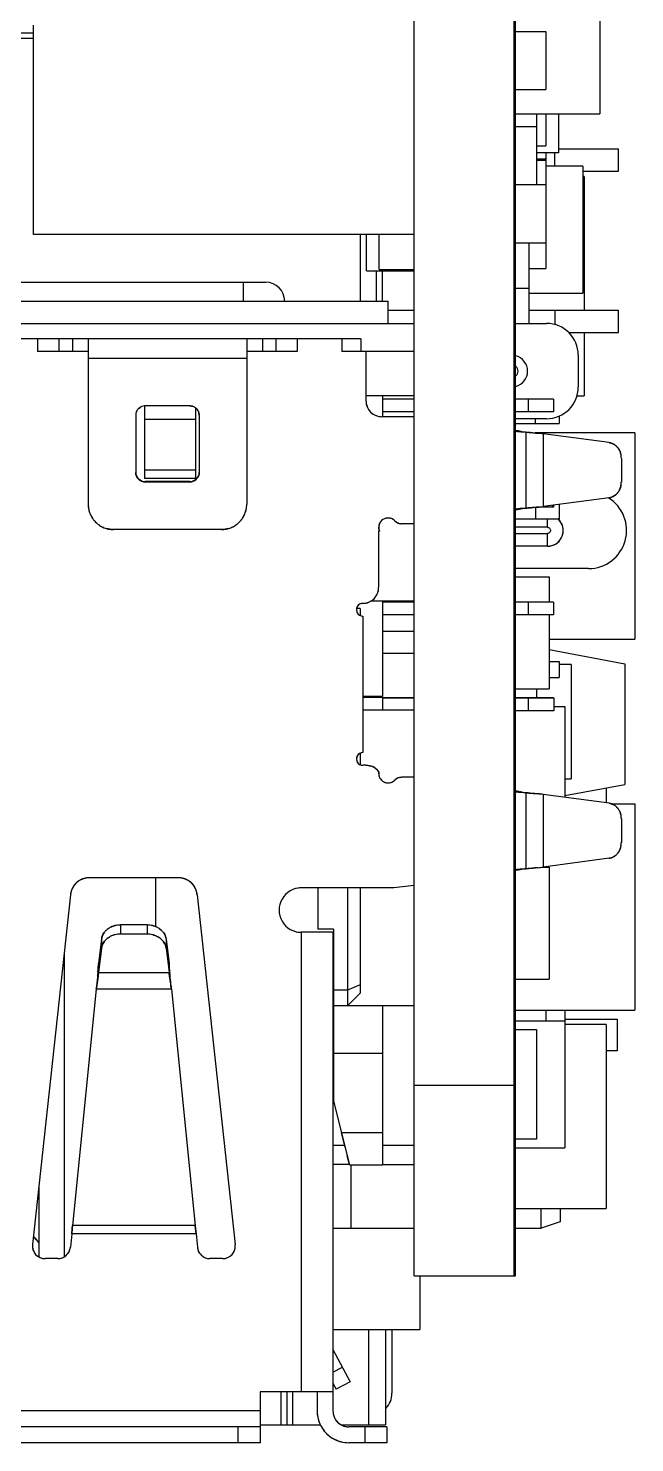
# Model space of a CAD drawing. Header units: millimetres. Extents: x 15 to 418, y 12 to 300.
# Drawn here: x 242.23 to 251.79, y 120.74 to 143.02 of the extents above; entities that cross this region are included whole.
import ezdxf

# ---------------------------------------------------------------- set-up
doc = ezdxf.new("R2010")
doc.units = ezdxf.units.MM
doc.header["$LTSCALE"] = 23.1
doc.layers.get('0').update_dxf_attribs({"linetype": 'CONTINUOUS'})

msp = doc.modelspace()

# ---------------------------------------------------------------- linework, layer by layer
at = {"color": 7, "linetype": 'Continuous'}
for p, q in [((248.311, 123.372), (248.311, 208.372)), ((249.889, 123.372), (249.889, 208.372)), ((249.911, 123.372), (249.911, 208.372)), ((251.239, 146.562), (251.239, 141.677)), ((242.311, 139.772), (242.311, 143.072)), ((249.911, 142.972), (250.389, 142.972)), ((250.389, 142.972), (250.389, 142.058)), ((249.911, 142.058), (250.389, 142.058)), ((249.911, 141.677), (251.239, 141.677)), ((250.239, 141.677), (250.239, 140.559)), ((250.389, 141.677), (250.389, 141.169)), ((250.589, 141.677), (250.589, 141.061)), ((249.911, 141.474), (250.239, 141.474)), ((250.239, 141.169), (250.389, 141.169)), ((250.589, 141.061), (250.239, 141.061)), ((250.389, 141.061), (250.389, 139.239)), ((250.531, 140.848), (250.531, 141.061)), ((250.589, 141.122), (251.531, 141.122)), ((251.531, 140.772), (251.531, 141.122)), ((250.239, 140.966), (250.389, 140.966)), ((250.389, 140.94), (250.239, 140.94)), ((250.969, 140.848), (250.389, 140.848)), ((250.969, 140.848), (250.969, 138.848)), ((250.969, 140.772), (251.531, 140.772)), ((250.989, 140.689), (250.969, 140.689)), ((250.989, 140.689), (250.989, 138.582)), ((249.911, 140.559), (250.389, 140.559)), ((248.311, 139.772), (242.311, 139.772)), ((247.561, 139.202), (247.561, 139.772)), ((247.761, 139.22), (247.761, 139.772)), ((249.911, 139.645), (250.389, 139.645)), ((250.119, 139.645), (250.119, 138.372)), ((247.561, 139.202), (248.311, 139.202)), ((247.761, 139.22), (248.311, 139.22)), ((247.811, 138.722), (247.811, 139.202)), ((250.119, 139.239), (250.389, 139.239)), ((249.911, 138.931), (250.119, 138.931)), ((250.119, 138.848), (250.969, 138.848)), ((247.899, 138.582), (248.311, 138.582)), ((250.119, 138.582), (251.533, 138.582)), ((250.533, 138.353), (250.533, 138.582)), ((251.533, 138.232), (251.533, 138.582)), ((250.744, 138.232), (251.533, 138.232)), ((250.989, 138.232), (250.989, 137.23)), ((247.471, 138.131), (232.921, 138.131)), ((242.373, 138.131), (242.373, 137.931)), ((243.171, 137.931), (242.373, 137.931)), ((242.71, 138.131), (242.71, 137.931)), ((242.921, 138.131), (242.921, 137.931)), ((243.171, 138.131), (243.171, 135.525)), ((245.671, 138.131), (245.671, 135.525)), ((246.468, 137.931), (245.671, 137.931)), ((245.921, 138.131), (245.921, 137.931)), ((246.131, 138.131), (246.131, 137.931)), ((246.468, 138.131), (246.468, 137.931)), ((247.171, 138.131), (247.171, 137.931)), ((248.311, 137.931), (247.171, 137.931)), ((247.471, 138.131), (247.471, 137.931)), ((247.551, 137.931), (247.551, 137.154)), ((245.671, 137.82), (243.171, 137.82)), ((244.061, 137.075), (244.061, 135.932)), ((244.771, 137.075), (244.071, 137.075)), ((244.861, 137.041), (244.861, 135.932)), ((248.311, 137.231), (247.551, 137.231)), ((247.811, 137.231), (247.811, 136.904)), ((248.311, 137.181), (247.811, 137.181)), ((250.509, 137.181), (249.911, 137.181)), ((250.109, 137.181), (250.109, 136.981)), ((250.509, 137.181), (250.509, 136.981)), ((250.876, 137.23), (250.989, 137.23)), ((243.921, 136.925), (243.921, 136.025)), ((244.061, 136.865), (244.861, 136.865)), ((244.921, 136.925), (244.921, 136.025)), ((248.311, 136.904), (247.801, 136.904)), ((248.311, 136.981), (247.811, 136.981)), ((250.509, 136.981), (249.911, 136.981)), ((249.91, 136.687), (249.914, 136.687)), ((249.914, 136.687), (249.91, 136.687)), ((249.91, 136.674), (249.917, 136.673)), ((249.917, 136.673), (249.91, 136.674)), ((249.917, 136.673), (249.921, 136.673)), ((249.921, 136.673), (249.917, 136.673)), ((249.989, 136.673), (249.996, 136.672)), ((249.996, 136.672), (249.989, 136.673)), ((249.991, 136.667), (250.071, 136.66)), ((250.071, 136.66), (249.991, 136.667)), ((250.071, 136.66), (250.071, 135.462)), ((251.789, 136.647), (250.221, 136.647)), ((251.386, 136.495), (250.346, 136.634)), ((250.346, 136.634), (250.346, 135.488)), ((251.789, 136.647), (251.789, 133.397)), ((251.578, 136.247), (251.578, 135.875)), ((244.861, 136.062), (244.061, 136.062)), ((244.861, 135.932), (244.061, 135.932)), ((244.771, 135.882), (244.071, 135.882)), ((244.071, 135.882), (244.071, 135.875)), ((244.771, 135.875), (244.071, 135.875)), ((244.771, 135.882), (244.771, 135.875)), ((250.506, 135.481), (250.274, 135.481)), ((251.386, 135.627), (250.346, 135.488)), ((250.486, 135.507), (250.486, 135.481)), ((250.506, 135.509), (250.506, 135.481)), ((249.91, 135.435), (249.914, 135.435)), ((249.914, 135.435), (249.91, 135.435)), ((249.985, 135.455), (250.071, 135.462)), ((250.071, 135.462), (249.985, 135.455)), ((245.271, 135.126), (243.571, 135.126)), ((247.763, 135.099), (247.751, 135.099)), ((247.751, 135.099), (247.751, 134.213)), ((248.311, 135.218), (248.114, 135.218)), ((250.629, 135.233), (250.62, 135.248)), ((249.911, 134.38), (250.439, 134.38)), ((250.439, 134.38), (250.439, 133.981)), ((248.311, 133.997), (247.622, 133.997)), ((247.811, 133.997), (247.811, 132.497)), ((248.311, 133.981), (247.811, 133.981)), ((250.507, 133.981), (249.911, 133.981)), ((250.107, 133.981), (250.107, 133.781)), ((250.507, 133.981), (250.507, 133.781)), ((247.461, 133.881), (247.404, 133.881)), ((247.461, 133.881), (247.461, 133.772)), ((247.501, 133.763), (247.501, 131.613)), ((248.311, 133.781), (247.811, 133.781)), ((250.507, 133.781), (249.911, 133.781)), ((250.439, 133.781), (250.439, 132.616)), ((250.439, 133.397), (251.789, 133.397)), ((250.789, 133.001), (250.599, 133.001)), ((250.789, 133.001), (250.789, 131.201)), ((249.911, 132.616), (250.439, 132.616)), ((250.239, 132.616), (250.239, 132.472)), ((247.811, 132.497), (247.501, 132.497)), ((247.811, 132.481), (247.501, 132.481)), ((247.811, 132.481), (247.811, 132.281)), ((248.311, 132.477), (247.811, 132.477)), ((248.311, 132.472), (247.811, 132.472)), ((250.506, 132.477), (249.911, 132.477)), ((250.511, 132.472), (249.911, 132.472)), ((250.106, 132.477), (250.106, 132.472)), ((250.111, 132.472), (250.111, 132.272)), ((250.506, 132.477), (250.506, 132.472)), ((250.511, 132.472), (250.511, 132.272)), ((248.311, 132.281), (247.501, 132.281)), ((250.511, 132.272), (249.911, 132.272)), ((250.511, 132.339), (250.689, 132.339)), ((250.689, 132.339), (250.689, 130.908)), ((247.461, 131.604), (247.461, 131.422)), ((247.551, 131.413), (247.501, 131.413)), ((248.311, 131.224), (248.115, 131.224)), ((250.689, 131.201), (250.789, 131.201)), ((251.339, 131.058), (251.339, 130.821)), ((249.91, 131.007), (249.914, 131.007)), ((249.914, 131.007), (249.91, 131.007)), ((249.91, 130.994), (249.917, 130.993)), ((249.917, 130.993), (249.91, 130.994)), ((249.917, 130.993), (249.921, 130.993)), ((249.921, 130.993), (249.917, 130.993)), ((249.989, 130.993), (249.996, 130.992)), ((249.996, 130.992), (249.989, 130.993)), ((249.991, 130.987), (250.071, 130.98)), ((250.071, 130.98), (249.991, 130.987)), ((250.071, 130.98), (250.071, 129.782)), ((251.386, 130.815), (250.346, 130.954)), ((250.346, 130.954), (250.346, 129.808)), ((251.417, 130.805), (251.789, 130.805)), ((251.789, 130.805), (251.789, 127.555)), ((251.578, 130.567), (251.578, 130.195)), ((251.386, 129.947), (250.346, 129.808)), ((249.91, 129.755), (249.914, 129.755)), ((249.914, 129.755), (249.91, 129.755)), ((250.071, 129.782), (249.985, 129.775)), ((249.985, 129.775), (250.071, 129.782)), ((250.346, 129.808), (250.439, 129.808)), ((250.439, 129.808), (250.439, 128.044)), ((244.592, 129.641), (243.189, 129.641)), ((244.231, 129.641), (244.231, 128.87)), ((247.991, 129.481), (246.531, 129.481)), ((246.791, 129.481), (246.791, 128.831)), ((247.261, 129.481), (247.261, 127.621)), ((247.461, 129.481), (247.461, 127.821)), ((248.311, 129.518), (247.991, 129.481)), ((242.891, 129.373), (242.292, 123.863)), ((244.891, 129.373), (245.49, 123.863)), ((244.101, 128.897), (243.681, 128.897)), ((243.681, 128.897), (243.681, 128.753)), ((244.101, 128.897), (244.101, 128.753)), ((247.041, 128.831), (246.791, 128.831)), ((247.041, 128.831), (247.041, 126.121)), ((243.382, 128.675), (243.335, 128.29)), ((243.382, 128.675), (243.382, 128.532)), ((244.101, 128.753), (243.681, 128.753)), ((244.399, 128.675), (244.446, 128.29)), ((244.399, 128.675), (244.399, 128.532)), ((247.031, 128.781), (246.531, 128.781)), ((246.531, 128.781), (246.531, 121.541)), ((247.031, 128.781), (247.031, 121.241)), ((242.791, 128.452), (242.791, 123.672)), ((243.382, 128.532), (243.335, 128.146)), ((244.399, 128.532), (244.446, 128.146)), ((243.323, 128.151), (243.323, 128.147)), ((243.335, 128.29), (243.335, 128.146)), ((243.335, 128.146), (244.446, 128.146)), ((244.446, 128.29), (244.446, 128.146)), ((244.459, 128.151), (244.459, 128.147)), ((243.306, 127.945), (243.298, 127.885)), ((243.306, 127.945), (243.31, 127.976)), ((244.471, 127.976), (244.475, 127.945)), ((244.483, 127.885), (244.475, 127.945)), ((247.461, 127.954), (247.261, 127.871)), ((249.911, 128.044), (250.439, 128.044)), ((243.298, 127.885), (242.922, 124.161)), ((244.483, 127.885), (243.298, 127.885)), ((244.483, 127.885), (244.86, 124.161)), ((247.261, 127.871), (247.041, 127.871)), ((247.461, 127.821), (247.261, 127.621)), ((248.311, 127.621), (247.041, 127.621)), ((247.811, 127.621), (247.811, 125.121)), ((249.911, 127.555), (251.789, 127.555)), ((250.389, 127.555), (250.389, 127.386)), ((250.689, 127.555), (250.689, 125.386)), ((249.911, 127.386), (250.689, 127.386)), ((249.911, 127.25), (250.239, 127.25)), ((250.239, 127.25), (250.239, 125.523)), ((250.689, 127.412), (251.511, 127.412)), ((251.339, 127.328), (250.689, 127.328)), ((251.339, 127.328), (251.339, 124.428)), ((251.511, 127.412), (251.511, 126.912)), ((247.811, 126.871), (247.041, 126.871)), ((251.511, 126.912), (251.339, 126.912)), ((248.311, 126.372), (249.911, 126.372)), ((247.041, 126.121), (247.291, 125.121)), ((247.811, 125.621), (247.166, 125.621)), ((250.239, 125.523), (249.911, 125.523)), ((247.277, 125.177), (247.255, 125.264)), ((249.911, 125.386), (250.689, 125.386)), ((247.291, 125.121), (247.811, 125.121)), ((242.391, 124.772), (242.391, 123.671)), ((249.911, 124.428), (251.339, 124.428)), ((242.911, 124.031), (242.918, 124.118)), ((242.918, 124.118), (242.911, 124.031)), ((242.918, 124.118), (242.922, 124.161)), ((242.922, 124.161), (242.918, 124.118)), ((244.86, 124.161), (242.922, 124.161)), ((244.86, 124.161), (244.864, 124.118)), ((244.864, 124.118), (244.86, 124.161)), ((244.864, 124.118), (244.871, 124.031)), ((244.871, 124.031), (244.864, 124.118)), ((242.911, 124.031), (242.89, 123.822)), ((244.871, 124.031), (242.911, 124.031)), ((244.871, 124.031), (244.892, 123.822)), ((242.691, 123.641), (242.491, 123.641)), ((245.291, 123.641), (245.091, 123.641)), ((248.311, 123.372), (249.911, 123.372)), ((247.031, 122.211), (247.303, 121.699)), ((247.031, 121.854), (247.179, 121.933)), ((247.031, 121.679), (247.082, 121.582)), ((247.303, 121.699), (247.082, 121.582)), ((247.031, 121.541), (245.881, 121.541)), ((245.881, 121.541), (245.881, 120.741)), ((246.781, 121.541), (246.781, 121.241)), ((245.881, 121.241), (234.061, 121.241)), ((245.881, 120.991), (234.061, 120.991)), ((245.531, 120.991), (245.531, 120.741)), ((247.881, 120.991), (247.281, 120.991)), ((247.531, 120.991), (247.531, 120.741)), ((247.881, 120.991), (247.881, 120.741)), ((245.881, 120.741), (234.061, 120.741)), ((247.881, 120.741), (247.281, 120.741))]:
    msp.add_line(p, q, dxfattribs=at)
at = {"color": 6, "linetype": 'Continuous'}
for p, q in [((235.311, 142.951), (242.311, 142.951)), ((242.311, 142.862), (235.333, 142.862)), ((247.461, 139.772), (247.461, 138.722)), ((247.711, 139.202), (247.711, 138.722)), ((231.569, 139.022), (245.969, 139.022)), ((245.619, 138.722), (245.619, 139.022)), ((230.269, 138.722), (247.899, 138.722)), ((247.899, 138.372), (247.899, 138.722)), ((228.819, 138.372), (248.311, 138.372)), ((249.911, 138.372), (250.399, 138.372)), ((250.899, 137.872), (250.899, 137.372)), ((250.399, 136.872), (249.911, 136.872)), ((250.226, 136.797), (250.226, 136.872)), ((250.599, 136.919), (250.599, 136.797)), ((249.911, 136.797), (250.599, 136.797)), ((250.226, 135.476), (250.226, 135.297)), ((250.599, 135.522), (250.599, 135.297)), ((249.911, 135.297), (250.599, 135.297)), ((250.411, 135.162), (250.411, 135.297)), ((250.411, 135.162), (249.911, 135.162)), ((249.911, 135.062), (250.411, 135.062)), ((250.411, 134.862), (250.411, 135.062)), ((250.411, 134.862), (249.911, 134.862)), ((251.061, 134.512), (249.911, 134.512)), ((248.311, 133.522), (247.811, 133.522)), ((248.311, 133.172), (247.811, 133.172)), ((250.439, 133.235), (251.631, 133.012)), ((250.439, 133.047), (250.599, 133.047)), ((250.599, 133.047), (250.599, 132.797)), ((250.439, 132.797), (250.599, 132.797)), ((251.631, 133.012), (251.631, 131.112)), ((250.689, 130.936), (251.631, 131.112)), ((247.215, 125.422), (247.031, 125.422)), ((248.311, 125.422), (247.811, 125.422)), ((247.291, 125.122), (247.031, 125.122)), ((247.311, 125.122), (247.311, 124.122)), ((247.811, 125.122), (248.311, 125.122)), ((250.311, 124.122), (250.311, 124.428)), ((250.611, 124.428), (250.611, 124.222)), ((247.031, 124.122), (248.311, 124.122)), ((249.911, 124.122), (250.311, 124.122)), ((250.611, 124.222), (250.311, 124.122)), ((248.399, 123.372), (248.399, 122.522)), ((247.031, 122.522), (248.399, 122.522)), ((247.596, 121.022), (247.596, 122.522)), ((247.861, 122.522), (247.861, 121.022)), ((247.961, 122.522), (247.961, 121.522)), ((246.209, 121.541), (246.209, 121.022)), ((246.308, 121.022), (246.308, 121.541)), ((246.394, 121.541), (246.394, 121.022)), ((245.881, 121.022), (246.835, 121.022)), ((247.166, 121.022), (247.861, 121.022))]:
    msp.add_line(p, q, dxfattribs=at)
for centre, radius, start, end in [((245.969, 138.722), 0.3, 0, 90), ((250.399, 137.872), 0.5, 0, 90), ((249.849, 137.622), 0.25, 284.4458, 75.5542), ((250.399, 137.372), 0.5, 270, 360), ((251.061, 135.112), 0.6, 269.9813, 58.7496), ((247.611, 121.522), 0.35, 316.2278, 0.0514)]:
    msp.add_arc(centre, radius, start, end, dxfattribs=at)
at = {"color": 7, "linetype": 'Continuous'}
for centre, radius, start, end in [((244.07, 136.925), 0.149, 135.0124, 137.4343), ((244.071, 136.923), 0.152, 93.9509, 112.2241), ((244.071, 136.925), 0.15, 90.0671, 93.9444), ((244.071, 136.927), 0.148, 89.997, 93.916), ((244.771, 136.924), 0.15, 47.4721, 67.6742), ((244.771, 136.925), 0.149, 45.0473, 47.4691), ((247.803, 137.155), 0.252, 180.079, 197.6643), ((247.801, 137.154), 0.25, 179.993, 270.007), ((247.8, 137.154), 0.249, 197.7311, 205.1114), ((247.801, 137.155), 0.25, 205.1095, 211.0719), ((244.072, 136.924), 0.152, 157.7905, 177.3123), ((244.069, 136.925), 0.148, 177.3451, 179.9667), ((244.068, 136.925), 0.147, 177.3732, 180.007), ((244.772, 136.924), 0.149, 0.0639, 2.674), ((244.774, 136.925), 0.147, 359.993, 2.6268), ((247.8, 137.154), 0.249, 211.0723, 215.9222), ((247.801, 137.155), 0.251, 215.9437, 234.0568), ((247.801, 137.154), 0.25, 234.0806, 240.0582), ((247.801, 137.155), 0.25, 240.0571, 244.8913), ((247.801, 137.154), 0.249, 244.8891, 252.2634), ((247.801, 137.156), 0.252, 252.3228, 269.9344), ((252.72, 166.863), 30.319, 264.7043, 264.8369), ((252.397, 163.372), 26.813, 264.7012, 264.8513), ((250.938, 142.247), 5.654, 260.1499, 260.3413), ((250.924, 142.166), 5.572, 260.1547, 260.349), ((252.076, 148.991), 12.493, 260.4139, 260.7626), ((253.051, 154.881), 18.463, 260.4747, 260.7106), ((249.054, 123.968), 12.731, 84.3273, 84.5724), ((249.142, 124.868), 11.828, 84.321, 84.5838), ((249.415, 127.617), 9.065, 84.1113, 84.3192), ((249.439, 127.854), 8.826, 84.1074, 84.321), ((251.318, 136.256), 0.258, 27.0397, 29.6266), ((251.291, 136.247), 0.287, 359.9887, 14.364), ((244.07, 136.032), 0.149, 222.5652, 224.9876), ((244.07, 136.025), 0.149, 225.0473, 227.4696), ((244.771, 136.032), 0.149, 312.5304, 314.9527), ((244.771, 136.025), 0.149, 312.7276, 317.4348), ((251.29, 135.875), 0.287, 345.6268, 359.9924), ((251.291, 135.875), 0.287, 345.6238, 0.0114), ((243.572, 135.526), 0.402, 180.0442, 193.5518), ((243.565, 135.525), 0.394, 179.8823, 192.3161), ((245.269, 135.526), 0.402, 346.4482, 359.9558), ((245.276, 135.525), 0.395, 347.6503, 0.1111), ((249.015, 148.578), 13.158, 275.4267, 275.609), ((249.069, 148.01), 12.587, 275.4244, 275.6165), ((249.37, 144.956), 9.518, 275.6126, 275.8847), ((249.4, 144.659), 9.219, 275.608, 275.8889), ((251.344, 135.845), 0.224, 311.1487, 313.9898), ((243.568, 135.525), 0.398, 192.2969, 196.656), ((243.572, 135.526), 0.401, 193.5509, 194.7737), ((243.57, 135.525), 0.399, 194.7732, 196.5671), ((243.571, 135.526), 0.4, 196.6616, 202.1846), ((243.568, 135.525), 0.397, 196.572, 202.1362), ((243.573, 135.527), 0.403, 202.1952, 213.3284), ((243.57, 135.525), 0.399, 202.1361, 204.4546), ((243.571, 135.526), 0.4, 204.4545, 206.4496), ((243.571, 135.526), 0.4, 206.4499, 210.6796), ((243.57, 135.525), 0.399, 210.6802, 213.3502), ((243.572, 135.527), 0.402, 213.3417, 219.6536), ((243.569, 135.525), 0.399, 213.3563, 219.7179), ((243.572, 135.527), 0.401, 219.7193, 223.3004), ((243.569, 135.524), 0.398, 219.671, 230.3493), ((243.572, 135.527), 0.402, 223.2999, 226.4755), ((245.272, 135.524), 0.398, 309.636, 320.3144), ((245.269, 135.527), 0.402, 313.5116, 316.6855), ((245.27, 135.527), 0.401, 316.685, 320.2659), ((245.269, 135.527), 0.402, 320.3315, 326.637), ((245.272, 135.525), 0.399, 320.2672, 326.6225), ((245.268, 135.527), 0.403, 326.6501, 337.7879), ((245.271, 135.525), 0.399, 326.6287, 329.3044), ((245.271, 135.526), 0.4, 329.3049, 335.3309), ((245.271, 135.525), 0.399, 335.3307, 337.8471), ((245.271, 135.526), 0.4, 337.7985, 343.3288), ((245.273, 135.525), 0.397, 337.847, 343.4169), ((245.273, 135.525), 0.397, 343.3347, 347.6677), ((245.272, 135.525), 0.399, 343.4218, 345.2278), ((245.27, 135.526), 0.401, 345.2273, 346.4491), ((247.901, 135.158), 0.15, 44.3941, 202.8533), ((247.902, 135.157), 0.151, 138.067, 146.7476), ((247.9, 135.158), 0.149, 135.0085, 138.0539), ((247.901, 135.156), 0.152, 99.6773, 112.0176), ((247.901, 135.155), 0.153, 90.4505, 99.711), ((247.9, 135.157), 0.151, 81.9256, 90.0328), ((247.9, 135.156), 0.152, 74.8025, 81.9376), ((247.9, 135.157), 0.151, 65.0653, 74.7858), ((247.901, 135.157), 0.15, 59.4361, 65.0664), ((247.903, 135.16), 0.147, 44.6103, 51.685), ((248.113, 135.366), 0.147, 224.0804, 228.6726), ((248.115, 135.367), 0.15, 224.3941, 270.0329), ((248.115, 135.367), 0.149, 228.6678, 231.6892), ((248.115, 135.368), 0.15, 231.6905, 262.2646), ((252.476, 107.899), 27.668, 95.1656, 95.3201), ((252.23, 110.599), 24.957, 95.1627, 95.3339), ((250.479, 132.486), 3.003, 99.8337, 100.8334), ((250.902, 130.083), 5.443, 99.6556, 99.9089), ((250.888, 130.161), 5.364, 99.6478, 99.905), ((251.212, 128.267), 7.286, 99.5446, 99.6606), ((251.2, 128.332), 7.219, 99.5356, 99.6528), ((252.443, 120.904), 14.75, 99.2557, 99.5176), ((252.334, 121.567), 14.079, 99.2533, 99.5277), ((250.411, 135.112), 0.25, 270.0074, 48.1359), ((243.572, 135.527), 0.402, 226.4749, 230.3001), ((243.572, 135.527), 0.402, 230.366, 236.6692), ((243.57, 135.525), 0.399, 230.3017, 236.6548), ((243.572, 135.528), 0.403, 236.6827, 247.8129), ((243.57, 135.525), 0.4, 236.6609, 239.457), ((243.571, 135.526), 0.4, 239.4568, 247.87), ((243.571, 135.526), 0.401, 247.823, 253.3481), ((243.57, 135.524), 0.398, 247.8715, 253.4361), ((243.57, 135.526), 0.4, 253.4409, 255.2434), ((243.571, 135.528), 0.402, 255.2447, 258.5672), ((243.571, 135.527), 0.402, 258.5568, 269.9661), ((245.271, 135.527), 0.401, 270.0311, 280.8595), ((245.27, 135.528), 0.403, 280.8475, 284.7161), ((245.271, 135.526), 0.4, 284.7179, 286.548), ((245.27, 135.526), 0.401, 286.6424, 292.1601), ((245.272, 135.524), 0.398, 286.5529, 292.1117), ((245.269, 135.528), 0.403, 292.1702, 303.2958), ((245.271, 135.526), 0.4, 292.1132, 296.5525), ((245.271, 135.526), 0.401, 296.552, 300.5101), ((245.271, 135.525), 0.4, 300.5099, 303.318), ((245.27, 135.527), 0.402, 303.3094, 309.6191), ((245.271, 135.525), 0.399, 303.3241, 309.6834), ((245.27, 135.527), 0.402, 309.6852, 313.5122), ((247.9, 135.158), 0.149, 171.2277, 180.7275), ((247.901, 135.158), 0.151, 180.7869, 190.5342), ((247.901, 135.157), 0.151, 166.2941, 171.2336), ((247.902, 135.158), 0.151, 190.504, 202.7353), ((247.9, 135.158), 0.15, 157.8323, 166.2979), ((247.901, 135.157), 0.151, 146.7388, 157.7842), ((248.115, 135.367), 0.149, 262.2543, 269.4574), ((250.381, 135.101), 0.281, 9.9223, 14.4407), ((250.468, 135.105), 0.193, 350.6265, 353.9337), ((250.782, 132.835), 2.061, 99.9427, 100.3621), ((247.501, 134.213), 0.25, 269.993, 0.007), ((247.502, 134.212), 0.249, 334.8886, 342.2689), ((247.499, 134.213), 0.252, 342.3357, 359.921), ((247.501, 133.863), 0.1, 89.9989, 270.0011), ((247.501, 133.863), 0.0997, 128.4668, 134.7864), ((247.501, 133.862), 0.1, 111.9285, 128.4562), ((247.5, 134.215), 0.252, 270.0656, 287.6772), ((247.501, 134.212), 0.249, 287.7366, 295.1109), ((247.501, 134.213), 0.25, 295.1086, 299.9429), ((247.501, 134.212), 0.25, 299.9418, 305.9194), ((247.5, 134.213), 0.251, 305.9432, 324.0563), ((247.501, 134.212), 0.249, 324.0778, 328.9277), ((247.5, 134.213), 0.25, 328.9281, 334.8905), ((247.501, 133.863), 0.101, 163.7421, 179.9699), ((247.501, 133.863), 0.1, 188.5553, 202.65), ((247.5, 133.863), 0.0995, 157.3713, 163.7275), ((247.5, 133.862), 0.0993, 202.7072, 207.4415), ((247.502, 133.863), 0.101, 207.4762, 225.2039), ((247.501, 131.513), 0.1, 89.9989, 270.0011), ((247.501, 131.513), 0.101, 163.7421, 179.9699), ((247.501, 131.513), 0.1, 188.5553, 202.65), ((247.5, 131.513), 0.0995, 157.3713, 163.7275), ((247.5, 131.512), 0.0993, 202.7072, 207.4415), ((247.502, 131.513), 0.101, 207.4762, 225.2039), ((247.501, 131.513), 0.0997, 128.4668, 134.7864), ((247.501, 131.512), 0.1, 111.9285, 128.4562), ((247.551, 131.163), 0.25, 36.0122, 90.0186), ((247.551, 131.162), 0.25, 63.0371, 72.1714), ((247.55, 131.162), 0.251, 38.5473, 63.0355), ((247.556, 131.167), 0.244, 35.9189, 38.4954), ((247.901, 131.284), 0.15, 170.1972, 315.2439), ((247.895, 131.284), 0.144, 169.8081, 176.3434), ((247.899, 131.284), 0.148, 176.3517, 189.6048), ((247.899, 131.284), 0.148, 189.645, 197.7928), ((247.901, 131.285), 0.151, 201.984, 209.8525), ((247.902, 131.285), 0.151, 209.8762, 219.8203), ((247.901, 131.284), 0.15, 219.8112, 230.0108), ((247.9, 131.283), 0.148, 230.0425, 231.7355), ((247.9, 131.284), 0.149, 242.4011, 250.3474), ((247.901, 131.283), 0.149, 269.9003, 284.9708), ((247.901, 131.284), 0.149, 284.9822, 315.43), ((248.115, 131.075), 0.15, 89.9667, 135.9396), ((248.116, 131.072), 0.153, 120.5907, 135.5754), ((248.115, 131.073), 0.151, 116.0208, 120.5501), ((248.115, 131.073), 0.151, 105.1376, 116.0212), ((252.72, 161.183), 30.319, 264.7043, 264.8369), ((252.397, 157.692), 26.813, 264.7012, 264.8513), ((250.938, 136.567), 5.654, 260.1499, 260.3413), ((250.924, 136.486), 5.572, 260.1547, 260.349), ((253.051, 149.201), 18.463, 260.4747, 260.7106), ((252.076, 143.311), 12.493, 260.4139, 260.7626), ((249.054, 118.288), 12.731, 84.3273, 84.5724), ((249.142, 119.188), 11.828, 84.321, 84.5838), ((249.415, 121.937), 9.065, 84.1113, 84.3192), ((249.439, 122.174), 8.826, 84.1074, 84.321), ((251.318, 130.576), 0.258, 27.0397, 29.6266), ((251.291, 130.567), 0.287, 359.9887, 14.364), ((251.29, 130.195), 0.287, 345.6268, 359.9924), ((251.291, 130.195), 0.287, 345.6238, 0.0114), ((251.344, 130.165), 0.224, 311.1487, 313.9898), ((252.476, 102.219), 27.668, 95.1656, 95.3201), ((252.23, 104.919), 24.957, 95.1627, 95.3339), ((250.479, 126.806), 3.003, 99.8337, 100.8334), ((250.902, 124.403), 5.443, 99.6556, 99.9089), ((250.888, 124.481), 5.364, 99.6478, 99.905), ((251.212, 122.587), 7.286, 99.5446, 99.6606), ((251.2, 122.652), 7.219, 99.5356, 99.6528), ((252.443, 115.224), 14.75, 99.2557, 99.5176), ((252.334, 115.887), 14.079, 99.2533, 99.5277), ((249.015, 142.898), 13.158, 275.4267, 275.609), ((249.069, 142.33), 12.587, 275.4244, 275.6165), ((249.37, 139.276), 9.518, 275.6126, 275.8847), ((249.4, 138.979), 9.219, 275.608, 275.8889), ((243.189, 129.341), 0.3, 89.9951, 173.8015), ((243.191, 129.34), 0.302, 157.2983, 173.7445), ((243.189, 129.341), 0.299, 150.3801, 157.2514), ((243.19, 129.341), 0.301, 145.8282, 150.3818), ((243.189, 129.341), 0.299, 140.3431, 145.829), ((243.19, 129.34), 0.301, 123.4729, 140.3241), ((243.189, 129.342), 0.299, 119.006, 123.4557), ((243.189, 129.341), 0.3, 113.4155, 119.0055), ((243.189, 129.342), 0.299, 106.5408, 113.4169), ((243.189, 129.339), 0.302, 90.0625, 106.4881), ((244.592, 129.339), 0.302, 73.5017, 89.948), ((244.592, 129.341), 0.3, 6.1985, 90.0049), ((244.593, 129.342), 0.299, 66.5835, 73.4549), ((244.592, 129.341), 0.301, 62.0317, 66.5852), ((244.593, 129.341), 0.299, 56.5466, 62.0325), ((244.592, 129.34), 0.301, 39.6763, 56.5276), ((244.593, 129.341), 0.299, 35.2094, 39.6591), ((244.592, 129.341), 0.3, 29.6189, 35.209), ((244.593, 129.341), 0.299, 22.7443, 29.6204), ((244.59, 129.34), 0.302, 6.266, 22.6915), ((246.531, 129.131), 0.35, 89.999, 270.001), ((246.531, 129.128), 0.353, 90.0635, 107.5911), ((243.629, 128.626), 0.256, 134.9091, 140.6703), ((243.666, 128.577), 0.317, 114.5469, 118.6544), ((243.681, 128.533), 0.363, 89.9929, 103.7939), ((243.68, 128.534), 0.363, 89.9804, 103.8008), ((244.101, 128.534), 0.363, 76.2112, 90.0195), ((244.107, 128.558), 0.338, 66.3536, 76.2115), ((244.115, 128.576), 0.319, 61.3725, 66.3466), ((244.151, 128.625), 0.257, 40.378, 45.1056), ((246.531, 129.133), 0.352, 252.3916, 269.9552), ((243.624, 128.487), 0.249, 139.6358, 141.7936), ((243.63, 128.482), 0.257, 134.8944, 139.622), ((243.667, 128.432), 0.319, 113.6534, 118.6275), ((243.675, 128.415), 0.338, 103.7885, 113.6464), ((243.68, 128.391), 0.363, 89.9805, 103.7888), ((244.101, 128.39), 0.363, 76.2061, 90.0071), ((244.101, 128.391), 0.363, 76.1992, 90.0196), ((244.115, 128.434), 0.317, 61.3456, 65.4531), ((244.152, 128.482), 0.256, 39.3326, 45.0909), ((244.158, 128.488), 0.248, 38.2039, 39.3043), ((281.068, 125.019), 37.875, 175.2622, 175.4902), ((272.995, 125.672), 29.775, 175.2315, 175.5207), ((253.94, 127.274), 10.654, 174.5304, 175.2791), ((246.011, 127.705), 2.712, 170.6275, 170.8432), ((245.999, 127.707), 2.7, 170.634, 170.8507), ((233.968, 127.286), 10.526, 4.7173, 5.4738), ((241.637, 127.683), 2.848, 8.9965, 9.3678), ((241.646, 127.684), 2.839, 8.9886, 9.3612), ((207.024, 125.044), 37.563, 4.5096, 4.7386), ((214.512, 131.827), 29.055, 352.2012, 352.3221), ((273.266, 131.827), 29.051, 187.6779, 187.7988), ((241.977, 123.607), 0.503, 34.6688, 49.2063), ((241.979, 123.61), 0.5, 39.7346, 49.2311), ((241.975, 123.606), 0.506, 37.6679, 39.7468), ((241.976, 123.606), 0.505, 34.6726, 37.6687), ((242.493, 123.841), 0.202, 173.8949, 192.6277), ((242.491, 123.841), 0.2, 173.7865, 270.0101), ((242.49, 123.841), 0.199, 192.7112, 200.5947), ((242.491, 123.841), 0.2, 200.5922, 206.8791), ((242.49, 123.841), 0.199, 206.8794, 212.1831), ((242.491, 123.841), 0.201, 212.2096, 231.5875), ((242.491, 123.841), 0.2, 231.6169, 238.137), ((242.491, 123.841), 0.2, 238.1355, 243.2054), ((242.491, 123.84), 0.199, 243.2025, 251.0785), ((242.691, 123.841), 0.2, 269.9835, 354.4631), ((242.691, 123.84), 0.199, 290.7589, 298.2811), ((242.69, 123.842), 0.201, 298.2934, 325.6662), ((242.692, 123.841), 0.199, 325.6741, 333.6837), ((245.091, 123.841), 0.2, 185.5369, 270.0165), ((245.09, 123.841), 0.199, 206.3085, 214.3231), ((245.092, 123.842), 0.201, 214.3311, 241.7095), ((245.09, 123.84), 0.199, 241.7212, 249.2386), ((245.291, 123.841), 0.2, 269.9907, 6.2128), ((245.291, 123.84), 0.199, 288.9146, 296.7981), ((245.291, 123.841), 0.2, 296.7956, 303.0528), ((245.291, 123.841), 0.199, 303.0529, 308.3865), ((245.29, 123.841), 0.201, 308.4131, 327.7909), ((245.291, 123.841), 0.2, 327.8204, 334.3632), ((245.29, 123.841), 0.2, 334.3617, 339.4088), ((245.291, 123.841), 0.199, 339.4059, 347.2819), ((245.289, 123.841), 0.202, 347.3562, 6.1218), ((242.491, 123.843), 0.202, 251.1527, 269.9184), ((245.29, 123.843), 0.202, 270.0983, 288.8312), ((247.283, 121.241), 0.502, 180.0325, 194.8995), ((247.281, 121.241), 0.5, 179.9975, 270.0002), ((247.283, 121.241), 0.252, 180.0793, 197.8368), ((247.281, 121.241), 0.25, 179.993, 270.0047), ((247.281, 121.241), 0.5, 194.9391, 204.1701), ((247.283, 121.242), 0.502, 210.0007, 223.4501), ((247.281, 121.241), 0.25, 197.9292, 211.0518), ((247.28, 121.241), 0.249, 211.0589, 216.0009), ((247.282, 121.242), 0.252, 216.0602, 233.9657), ((247.281, 121.241), 0.25, 234.0277, 240.0426), ((247.281, 121.241), 0.25, 240.0457, 252.0882), ((247.281, 121.243), 0.252, 252.167, 269.9339), ((247.279, 121.239), 0.498, 223.4716, 224.9934), ((247.282, 121.243), 0.502, 225.0288, 239.9785), ((247.281, 121.241), 0.5, 240.0116, 245.3139), ((247.281, 121.241), 0.5, 245.3147, 255.0509), ((247.281, 121.244), 0.503, 255.0963, 269.9607)]:
    msp.add_arc(centre, radius, start, end, dxfattribs=at)
at = {"color": 6, "linetype": 'Continuous'}
for points, knots in [([(249.949, 137.622), (249.949, 137.637), (249.942, 137.667), (249.923, 137.691), (249.912, 137.7)], [0, 0, 0, 0, 0.500142, 1, 1, 1, 1]), ([(249.912, 137.545), (249.923, 137.554), (249.942, 137.578), (249.949, 137.608), (249.949, 137.622)], [0, 0, 0, 0, 0.499637, 1, 1, 1, 1]), ([(250.411, 135.162), (250.417, 135.161), (250.43, 135.159), (250.447, 135.148), (250.458, 135.132), (250.461, 135.112), (250.457, 135.093), (250.447, 135.076), (250.43, 135.066), (250.417, 135.063), (250.411, 135.062)], [0, 0, 0, 0, 0.125409, 0.250303, 0.37542, 0.500033, 0.625705, 0.75006, 0.875004, 1, 1, 1, 1])]:
    msp.add_open_spline(points, degree=3, knots=knots, dxfattribs=at)
at = {"color": 7, "linetype": 'Continuous'}
for points in [[(244.014, 137.063), (243.996, 137.056), (243.979, 137.044), (243.965, 137.031)], [(243.965, 137.031), (243.979, 137.044), (243.996, 137.056), (244.014, 137.063)], [(244.061, 137.074), (244.045, 137.073), (244.029, 137.069), (244.014, 137.063)], [(244.828, 137.063), (244.81, 137.071), (244.79, 137.074), (244.771, 137.075)], [(244.771, 137.074), (244.79, 137.074), (244.81, 137.071), (244.828, 137.063)], [(244.909, 136.982), (244.902, 137), (244.891, 137.017), (244.877, 137.031)], [(244.877, 137.031), (244.891, 137.017), (244.902, 137), (244.909, 136.982)], [(243.932, 136.982), (243.925, 136.966), (243.922, 136.948), (243.921, 136.931)], [(243.96, 137.026), (243.948, 137.013), (243.939, 136.998), (243.932, 136.982)], [(243.932, 136.982), (243.939, 136.998), (243.948, 137.013), (243.96, 137.026)], [(244.921, 136.931), (244.92, 136.948), (244.916, 136.966), (244.909, 136.982)], [(244.909, 136.982), (244.916, 136.966), (244.92, 136.948), (244.921, 136.931)], [(243.921, 136.025), (243.921, 136.006), (243.925, 135.986), (243.932, 135.968)], [(243.932, 135.968), (243.925, 135.986), (243.921, 136.006), (243.921, 136.025)], [(243.96, 135.931), (243.948, 135.944), (243.938, 135.959), (243.932, 135.976)], [(243.932, 135.975), (243.939, 135.959), (243.948, 135.944), (243.96, 135.931)], [(243.932, 135.968), (243.939, 135.95), (243.951, 135.933), (243.965, 135.919)], [(243.965, 135.919), (243.951, 135.933), (243.939, 135.95), (243.932, 135.968)], [(244.014, 135.893), (243.996, 135.901), (243.979, 135.912), (243.965, 135.926)], [(243.965, 135.926), (243.979, 135.912), (243.996, 135.901), (244.014, 135.893)], [(244.872, 135.922), (244.859, 135.91), (244.844, 135.9), (244.827, 135.893)], [(244.828, 135.893), (244.844, 135.9), (244.859, 135.91), (244.872, 135.922)], [(244.828, 135.886), (244.846, 135.894), (244.863, 135.905), (244.877, 135.919)], [(244.91, 135.976), (244.902, 135.957), (244.891, 135.94), (244.877, 135.926)], [(244.877, 135.926), (244.891, 135.94), (244.902, 135.957), (244.909, 135.975)], [(244.881, 135.924), (244.893, 135.937), (244.903, 135.952), (244.91, 135.968)], [(244.91, 135.968), (244.903, 135.952), (244.893, 135.937), (244.881, 135.924)], [(244.91, 135.968), (244.917, 135.986), (244.921, 136.006), (244.921, 136.025)], [(244.921, 136.025), (244.921, 136.006), (244.917, 135.986), (244.91, 135.968)], [(243.969, 135.915), (243.982, 135.903), (243.998, 135.893), (244.014, 135.886)], [(244.014, 135.886), (243.998, 135.893), (243.982, 135.903), (243.969, 135.915)], [(244.014, 135.893), (244.032, 135.886), (244.051, 135.882), (244.071, 135.882)], [(244.014, 135.886), (244.032, 135.879), (244.051, 135.875), (244.071, 135.875)], [(244.071, 135.875), (244.051, 135.875), (244.032, 135.879), (244.014, 135.886)], [(244.771, 135.882), (244.79, 135.882), (244.81, 135.886), (244.828, 135.893)], [(244.828, 135.887), (244.81, 135.879), (244.79, 135.875), (244.771, 135.875)], [(244.771, 135.875), (244.79, 135.875), (244.81, 135.879), (244.828, 135.886)], [(244.873, 135.915), (244.86, 135.903), (244.844, 135.893), (244.828, 135.887)], [(243.571, 135.126), (243.532, 135.126), (243.493, 135.131), (243.456, 135.142)], [(245.385, 135.142), (245.348, 135.131), (245.309, 135.126), (245.271, 135.126)], [(250.653, 135.171), (250.647, 135.192), (250.639, 135.214), (250.629, 135.233)], [(250.643, 135.023), (250.65, 135.039), (250.656, 135.056), (250.659, 135.074)], [(250.66, 135.085), (250.662, 135.106), (250.661, 135.128), (250.658, 135.149)], [(250.426, 134.865), (250.459, 134.871), (250.492, 134.876), (250.523, 134.889)], [(250.619, 134.975), (250.627, 134.99), (250.636, 135.006), (250.643, 135.023)], [(247.43, 133.934), (247.421, 133.924), (247.413, 133.913), (247.408, 133.901)], [(247.501, 133.963), (247.488, 133.963), (247.475, 133.96), (247.463, 133.955)], [(247.463, 133.77), (247.475, 133.765), (247.488, 133.763), (247.501, 133.763)], [(247.43, 131.584), (247.421, 131.574), (247.413, 131.563), (247.408, 131.551)], [(247.501, 131.613), (247.488, 131.613), (247.475, 131.61), (247.463, 131.605)], [(247.463, 131.42), (247.475, 131.415), (247.488, 131.413), (247.501, 131.413)], [(247.551, 131.413), (247.577, 131.413), (247.603, 131.409), (247.627, 131.401)], [(247.85, 131.143), (247.866, 131.137), (247.884, 131.134), (247.901, 131.134)], [(248.076, 131.219), (248.089, 131.223), (248.102, 131.224), (248.115, 131.224)], [(242.87, 123.752), (242.881, 123.774), (242.888, 123.798), (242.89, 123.822)], [(244.892, 123.822), (244.894, 123.798), (244.901, 123.774), (244.911, 123.752)], [(242.691, 123.641), (242.715, 123.641), (242.739, 123.645), (242.762, 123.654)], [(245.02, 123.654), (245.042, 123.645), (245.067, 123.641), (245.091, 123.641)]]:
    msp.add_open_spline(points, degree=3, dxfattribs=at)
for points, knots in [([(249.914, 136.687), (249.919, 136.686), (249.938, 136.682), (249.956, 136.679), (249.971, 136.676)], [0, 0, 0, 0, 0.240796, 1, 1, 1, 1]), ([(249.971, 136.676), (249.966, 136.677), (249.947, 136.68), (249.928, 136.684), (249.914, 136.687)], [0, 0, 0, 0, 0.258694, 1, 1, 1, 1]), ([(250.259, 136.642), (250.244, 136.644), (250.181, 136.65), (250.118, 136.655), (250.071, 136.66)], [0, 0, 0, 0, 0.243329, 1, 1, 1, 1]), ([(250.071, 136.66), (250.087, 136.658), (250.149, 136.653), (250.212, 136.647), (250.259, 136.642)], [0, 0, 0, 0, 0.254688, 1, 1, 1, 1]), ([(251.386, 136.495), (251.391, 136.494), (251.412, 136.491), (251.432, 136.483), (251.446, 136.476)], [0, 0, 0, 0, 0.247903, 1, 1, 1, 1]), ([(251.446, 136.476), (251.442, 136.479), (251.422, 136.487), (251.402, 136.493), (251.386, 136.495)], [0, 0, 0, 0, 0.253051, 1, 1, 1, 1]), ([(251.446, 136.476), (251.451, 136.474), (251.471, 136.463), (251.488, 136.45), (251.5, 136.438)], [0, 0, 0, 0, 0.246848, 1, 1, 1, 1]), ([(251.5, 136.438), (251.496, 136.442), (251.48, 136.457), (251.461, 136.469), (251.446, 136.476)], [0, 0, 0, 0, 0.254096, 1, 1, 1, 1]), ([(251.5, 136.438), (251.504, 136.434), (251.52, 136.418), (251.534, 136.399), (251.542, 136.384)], [0, 0, 0, 0, 0.246458, 1, 1, 1, 1]), ([(251.542, 136.384), (251.539, 136.389), (251.527, 136.408), (251.512, 136.426), (251.5, 136.438)], [0, 0, 0, 0, 0.254071, 1, 1, 1, 1]), ([(251.548, 136.374), (251.554, 136.36), (251.562, 136.342), (251.567, 136.323), (251.569, 136.318)], [0, 0, 0, 0, 0.747616, 1, 1, 1, 1]), ([(251.569, 136.318), (251.567, 136.323), (251.562, 136.342), (251.554, 136.36), (251.548, 136.374)], [0, 0, 0, 0, 0.252401, 1, 1, 1, 1]), ([(251.542, 135.738), (251.539, 135.733), (251.527, 135.713), (251.512, 135.695), (251.5, 135.684)], [0, 0, 0, 0, 0.254076, 1, 1, 1, 1]), ([(251.5, 135.684), (251.504, 135.687), (251.52, 135.704), (251.534, 135.723), (251.542, 135.738)], [0, 0, 0, 0, 0.246451, 1, 1, 1, 1]), ([(251.569, 135.804), (251.567, 135.798), (251.561, 135.775), (251.551, 135.753), (251.542, 135.738)], [0, 0, 0, 0, 0.252992, 1, 1, 1, 1]), ([(251.542, 135.738), (251.545, 135.743), (251.556, 135.764), (251.564, 135.787), (251.569, 135.804)], [0, 0, 0, 0, 0.247362, 1, 1, 1, 1]), ([(250.071, 135.462), (250.087, 135.464), (250.149, 135.469), (250.212, 135.475), (250.259, 135.48)], [0, 0, 0, 0, 0.254704, 1, 1, 1, 1]), ([(250.259, 135.479), (250.243, 135.478), (250.181, 135.472), (250.118, 135.467), (250.071, 135.462)], [0, 0, 0, 0, 0.243323, 1, 1, 1, 1]), ([(251.446, 135.645), (251.442, 135.643), (251.422, 135.635), (251.402, 135.629), (251.386, 135.627)], [0, 0, 0, 0, 0.253046, 1, 1, 1, 1]), ([(251.386, 135.627), (251.391, 135.628), (251.412, 135.631), (251.432, 135.638), (251.446, 135.645)], [0, 0, 0, 0, 0.24789, 1, 1, 1, 1]), ([(251.492, 135.676), (251.488, 135.673), (251.474, 135.661), (251.459, 135.652), (251.446, 135.645)], [0, 0, 0, 0, 0.253287, 1, 1, 1, 1]), ([(251.446, 135.645), (251.45, 135.647), (251.466, 135.656), (251.481, 135.667), (251.492, 135.676)], [0, 0, 0, 0, 0.24741, 1, 1, 1, 1]), ([(249.966, 135.445), (249.961, 135.444), (249.944, 135.441), (249.927, 135.438), (249.914, 135.435)], [0, 0, 0, 0, 0.258074, 1, 1, 1, 1]), ([(250.62, 135.248), (250.612, 135.261), (250.601, 135.278), (250.588, 135.294), (250.584, 135.298)], [0, 0, 0, 0, 0.748341, 1, 1, 1, 1]), ([(250.523, 134.889), (250.543, 134.897), (250.582, 134.919), (250.608, 134.956), (250.619, 134.975)], [0, 0, 0, 0, 0.501075, 1, 1, 1, 1]), ([(249.914, 131.007), (249.919, 131.006), (249.938, 131.002), (249.956, 130.999), (249.971, 130.996)], [0, 0, 0, 0, 0.240796, 1, 1, 1, 1]), ([(249.971, 130.996), (249.966, 130.997), (249.947, 131), (249.928, 131.004), (249.914, 131.007)], [0, 0, 0, 0, 0.258694, 1, 1, 1, 1]), ([(250.259, 130.962), (250.244, 130.964), (250.181, 130.97), (250.118, 130.975), (250.071, 130.98)], [0, 0, 0, 0, 0.243329, 1, 1, 1, 1]), ([(250.071, 130.98), (250.087, 130.978), (250.149, 130.973), (250.212, 130.967), (250.259, 130.962)], [0, 0, 0, 0, 0.254688, 1, 1, 1, 1]), ([(251.386, 130.815), (251.391, 130.814), (251.412, 130.811), (251.432, 130.803), (251.446, 130.796)], [0, 0, 0, 0, 0.247903, 1, 1, 1, 1]), ([(251.446, 130.796), (251.442, 130.799), (251.422, 130.807), (251.402, 130.813), (251.386, 130.815)], [0, 0, 0, 0, 0.253051, 1, 1, 1, 1]), ([(251.446, 130.796), (251.451, 130.794), (251.471, 130.783), (251.488, 130.77), (251.5, 130.758)], [0, 0, 0, 0, 0.246848, 1, 1, 1, 1]), ([(251.5, 130.758), (251.496, 130.762), (251.48, 130.777), (251.461, 130.789), (251.446, 130.796)], [0, 0, 0, 0, 0.254096, 1, 1, 1, 1]), ([(251.5, 130.758), (251.504, 130.754), (251.52, 130.738), (251.534, 130.719), (251.542, 130.704)], [0, 0, 0, 0, 0.246458, 1, 1, 1, 1]), ([(251.542, 130.704), (251.539, 130.709), (251.527, 130.728), (251.512, 130.746), (251.5, 130.758)], [0, 0, 0, 0, 0.254071, 1, 1, 1, 1]), ([(251.548, 130.694), (251.554, 130.68), (251.562, 130.662), (251.567, 130.643), (251.569, 130.638)], [0, 0, 0, 0, 0.747616, 1, 1, 1, 1]), ([(251.569, 130.638), (251.567, 130.643), (251.562, 130.662), (251.554, 130.68), (251.548, 130.694)], [0, 0, 0, 0, 0.252401, 1, 1, 1, 1]), ([(251.569, 130.124), (251.567, 130.118), (251.561, 130.095), (251.551, 130.073), (251.542, 130.058)], [0, 0, 0, 0, 0.252992, 1, 1, 1, 1]), ([(251.542, 130.058), (251.545, 130.063), (251.556, 130.084), (251.564, 130.107), (251.569, 130.124)], [0, 0, 0, 0, 0.247362, 1, 1, 1, 1]), ([(251.446, 129.965), (251.442, 129.963), (251.422, 129.955), (251.402, 129.949), (251.386, 129.947)], [0, 0, 0, 0, 0.253046, 1, 1, 1, 1]), ([(251.386, 129.947), (251.391, 129.948), (251.412, 129.951), (251.432, 129.958), (251.446, 129.965)], [0, 0, 0, 0, 0.24789, 1, 1, 1, 1]), ([(251.492, 129.996), (251.488, 129.993), (251.474, 129.981), (251.459, 129.972), (251.446, 129.965)], [0, 0, 0, 0, 0.253287, 1, 1, 1, 1]), ([(251.446, 129.965), (251.45, 129.967), (251.466, 129.976), (251.481, 129.987), (251.492, 129.996)], [0, 0, 0, 0, 0.24741, 1, 1, 1, 1]), ([(251.542, 130.058), (251.539, 130.053), (251.527, 130.033), (251.512, 130.015), (251.5, 130.004)], [0, 0, 0, 0, 0.254076, 1, 1, 1, 1]), ([(251.5, 130.004), (251.504, 130.007), (251.52, 130.024), (251.534, 130.043), (251.542, 130.058)], [0, 0, 0, 0, 0.246451, 1, 1, 1, 1]), ([(249.966, 129.765), (249.961, 129.764), (249.944, 129.761), (249.927, 129.758), (249.914, 129.755)], [0, 0, 0, 0, 0.258074, 1, 1, 1, 1]), ([(250.071, 129.782), (250.087, 129.784), (250.149, 129.789), (250.212, 129.795), (250.259, 129.8)], [0, 0, 0, 0, 0.254704, 1, 1, 1, 1]), ([(250.259, 129.799), (250.243, 129.798), (250.181, 129.792), (250.118, 129.787), (250.071, 129.782)], [0, 0, 0, 0, 0.243323, 1, 1, 1, 1]), ([(243.431, 128.788), (243.429, 128.785), (243.418, 128.771), (243.409, 128.756), (243.403, 128.745)], [0, 0, 0, 0, 0.253589, 1, 1, 1, 1]), ([(243.403, 128.745), (243.405, 128.749), (243.413, 128.764), (243.423, 128.778), (243.431, 128.788)], [0, 0, 0, 0, 0.246954, 1, 1, 1, 1]), ([(243.514, 128.855), (243.508, 128.852), (243.485, 128.838), (243.463, 128.821), (243.449, 128.807)], [0, 0, 0, 0, 0.25552, 1, 1, 1, 1]), ([(243.449, 128.807), (243.453, 128.812), (243.473, 128.83), (243.496, 128.846), (243.514, 128.855)], [0, 0, 0, 0, 0.244967, 1, 1, 1, 1]), ([(243.594, 128.886), (243.589, 128.885), (243.568, 128.879), (243.549, 128.872), (243.534, 128.866)], [0, 0, 0, 0, 0.252663, 1, 1, 1, 1]), ([(243.534, 128.866), (243.539, 128.868), (243.558, 128.876), (243.579, 128.882), (243.594, 128.886)], [0, 0, 0, 0, 0.247435, 1, 1, 1, 1]), ([(244.187, 128.886), (244.192, 128.885), (244.211, 128.88), (244.229, 128.873), (244.242, 128.868)], [0, 0, 0, 0, 0.252431, 1, 1, 1, 1]), ([(244.333, 128.807), (244.328, 128.812), (244.308, 128.83), (244.285, 128.846), (244.267, 128.855)], [0, 0, 0, 0, 0.244974, 1, 1, 1, 1]), ([(244.267, 128.855), (244.273, 128.852), (244.297, 128.838), (244.318, 128.821), (244.333, 128.807)], [0, 0, 0, 0, 0.255517, 1, 1, 1, 1]), ([(244.378, 128.745), (244.376, 128.749), (244.367, 128.765), (244.356, 128.781), (244.347, 128.791)], [0, 0, 0, 0, 0.246648, 1, 1, 1, 1]), ([(244.347, 128.791), (244.35, 128.788), (244.362, 128.773), (244.372, 128.757), (244.378, 128.745)], [0, 0, 0, 0, 0.253938, 1, 1, 1, 1]), ([(243.403, 128.745), (243.401, 128.739), (243.391, 128.717), (243.384, 128.693), (243.382, 128.675)], [0, 0, 0, 0, 0.254075, 1, 1, 1, 1]), ([(243.382, 128.675), (243.383, 128.681), (243.387, 128.705), (243.395, 128.729), (243.403, 128.745)], [0, 0, 0, 0, 0.24714, 1, 1, 1, 1]), ([(243.382, 128.532), (243.383, 128.538), (243.387, 128.562), (243.395, 128.585), (243.403, 128.602)], [0, 0, 0, 0, 0.247159, 1, 1, 1, 1]), ([(243.403, 128.602), (243.401, 128.596), (243.391, 128.574), (243.384, 128.55), (243.382, 128.532)], [0, 0, 0, 0, 0.254086, 1, 1, 1, 1]), ([(243.403, 128.602), (243.405, 128.605), (243.413, 128.619), (243.421, 128.632), (243.429, 128.641)], [0, 0, 0, 0, 0.247213, 1, 1, 1, 1]), ([(243.428, 128.641), (243.426, 128.638), (243.417, 128.625), (243.409, 128.612), (243.403, 128.602)], [0, 0, 0, 0, 0.253192, 1, 1, 1, 1]), ([(243.449, 128.663), (243.453, 128.668), (243.473, 128.687), (243.496, 128.702), (243.514, 128.712)], [0, 0, 0, 0, 0.244961, 1, 1, 1, 1]), ([(243.514, 128.712), (243.508, 128.709), (243.485, 128.695), (243.463, 128.678), (243.449, 128.664)], [0, 0, 0, 0, 0.255517, 1, 1, 1, 1]), ([(243.594, 128.743), (243.589, 128.742), (243.571, 128.737), (243.552, 128.73), (243.539, 128.724)], [0, 0, 0, 0, 0.252431, 1, 1, 1, 1]), ([(244.188, 128.743), (244.193, 128.742), (244.213, 128.736), (244.233, 128.729), (244.247, 128.722)], [0, 0, 0, 0, 0.252663, 1, 1, 1, 1]), ([(244.247, 128.722), (244.242, 128.724), (244.223, 128.733), (244.203, 128.739), (244.188, 128.743)], [0, 0, 0, 0, 0.247435, 1, 1, 1, 1]), ([(244.267, 128.712), (244.274, 128.709), (244.297, 128.695), (244.319, 128.678), (244.333, 128.663)], [0, 0, 0, 0, 0.255544, 1, 1, 1, 1]), ([(244.333, 128.664), (244.328, 128.668), (244.308, 128.687), (244.285, 128.702), (244.267, 128.712)], [0, 0, 0, 0, 0.244967, 1, 1, 1, 1]), ([(244.353, 128.641), (244.355, 128.638), (244.365, 128.625), (244.373, 128.612), (244.378, 128.602)], [0, 0, 0, 0, 0.25323, 1, 1, 1, 1]), ([(244.378, 128.602), (244.373, 128.612), (244.365, 128.625), (244.355, 128.638), (244.353, 128.641)], [0, 0, 0, 0, 0.746803, 1, 1, 1, 1]), ([(244.399, 128.675), (244.399, 128.681), (244.395, 128.705), (244.386, 128.729), (244.378, 128.745)], [0, 0, 0, 0, 0.247159, 1, 1, 1, 1]), ([(244.378, 128.745), (244.381, 128.739), (244.391, 128.717), (244.397, 128.693), (244.399, 128.675)], [0, 0, 0, 0, 0.254086, 1, 1, 1, 1]), ([(244.378, 128.602), (244.381, 128.596), (244.391, 128.574), (244.397, 128.55), (244.399, 128.532)], [0, 0, 0, 0, 0.254075, 1, 1, 1, 1]), ([(244.399, 128.532), (244.399, 128.538), (244.395, 128.562), (244.386, 128.585), (244.378, 128.602)], [0, 0, 0, 0, 0.24714, 1, 1, 1, 1]), ([(243.334, 128.136), (243.331, 128.121), (243.321, 128.058), (243.313, 127.994), (243.306, 127.945)], [0, 0, 0, 0, 0.231766, 1, 1, 1, 1]), ([(243.31, 127.976), (243.312, 127.99), (243.32, 128.044), (243.327, 128.097), (243.334, 128.136)], [0, 0, 0, 0, 0.263665, 1, 1, 1, 1]), ([(243.323, 128.151), (243.324, 128.163), (243.328, 128.209), (243.332, 128.256), (243.335, 128.29)], [0, 0, 0, 0, 0.262447, 1, 1, 1, 1]), ([(244.459, 128.151), (244.458, 128.163), (244.454, 128.209), (244.45, 128.255), (244.446, 128.29)], [0, 0, 0, 0, 0.262328, 1, 1, 1, 1]), ([(244.475, 127.945), (244.473, 127.961), (244.465, 128.022), (244.456, 128.083), (244.449, 128.128)], [0, 0, 0, 0, 0.261924, 1, 1, 1, 1]), ([(244.449, 128.128), (244.451, 128.116), (244.459, 128.065), (244.466, 128.015), (244.471, 127.976)], [0, 0, 0, 0, 0.234394, 1, 1, 1, 1]), ([(247.221, 125.399), (247.217, 125.417), (247.198, 125.491), (247.18, 125.565), (247.166, 125.621)], [0, 0, 0, 0, 0.238782, 1, 1, 1, 1]), ([(247.291, 125.121), (247.291, 125.121), (247.291, 125.121), (247.291, 125.122), (247.29, 125.123), (247.29, 125.125), (247.289, 125.13), (247.287, 125.136), (247.285, 125.144), (247.282, 125.157), (247.279, 125.169), (247.277, 125.177)], [0, 0, 0, 0, 0.003921, 0.015843, 0.035746, 0.063599, 0.143013, 0.253811, 0.395682, 0.567943, 1, 1, 1, 1])]:
    msp.add_open_spline(points, degree=3, knots=knots, dxfattribs=at)

doc.saveas('drawing.dxf')
